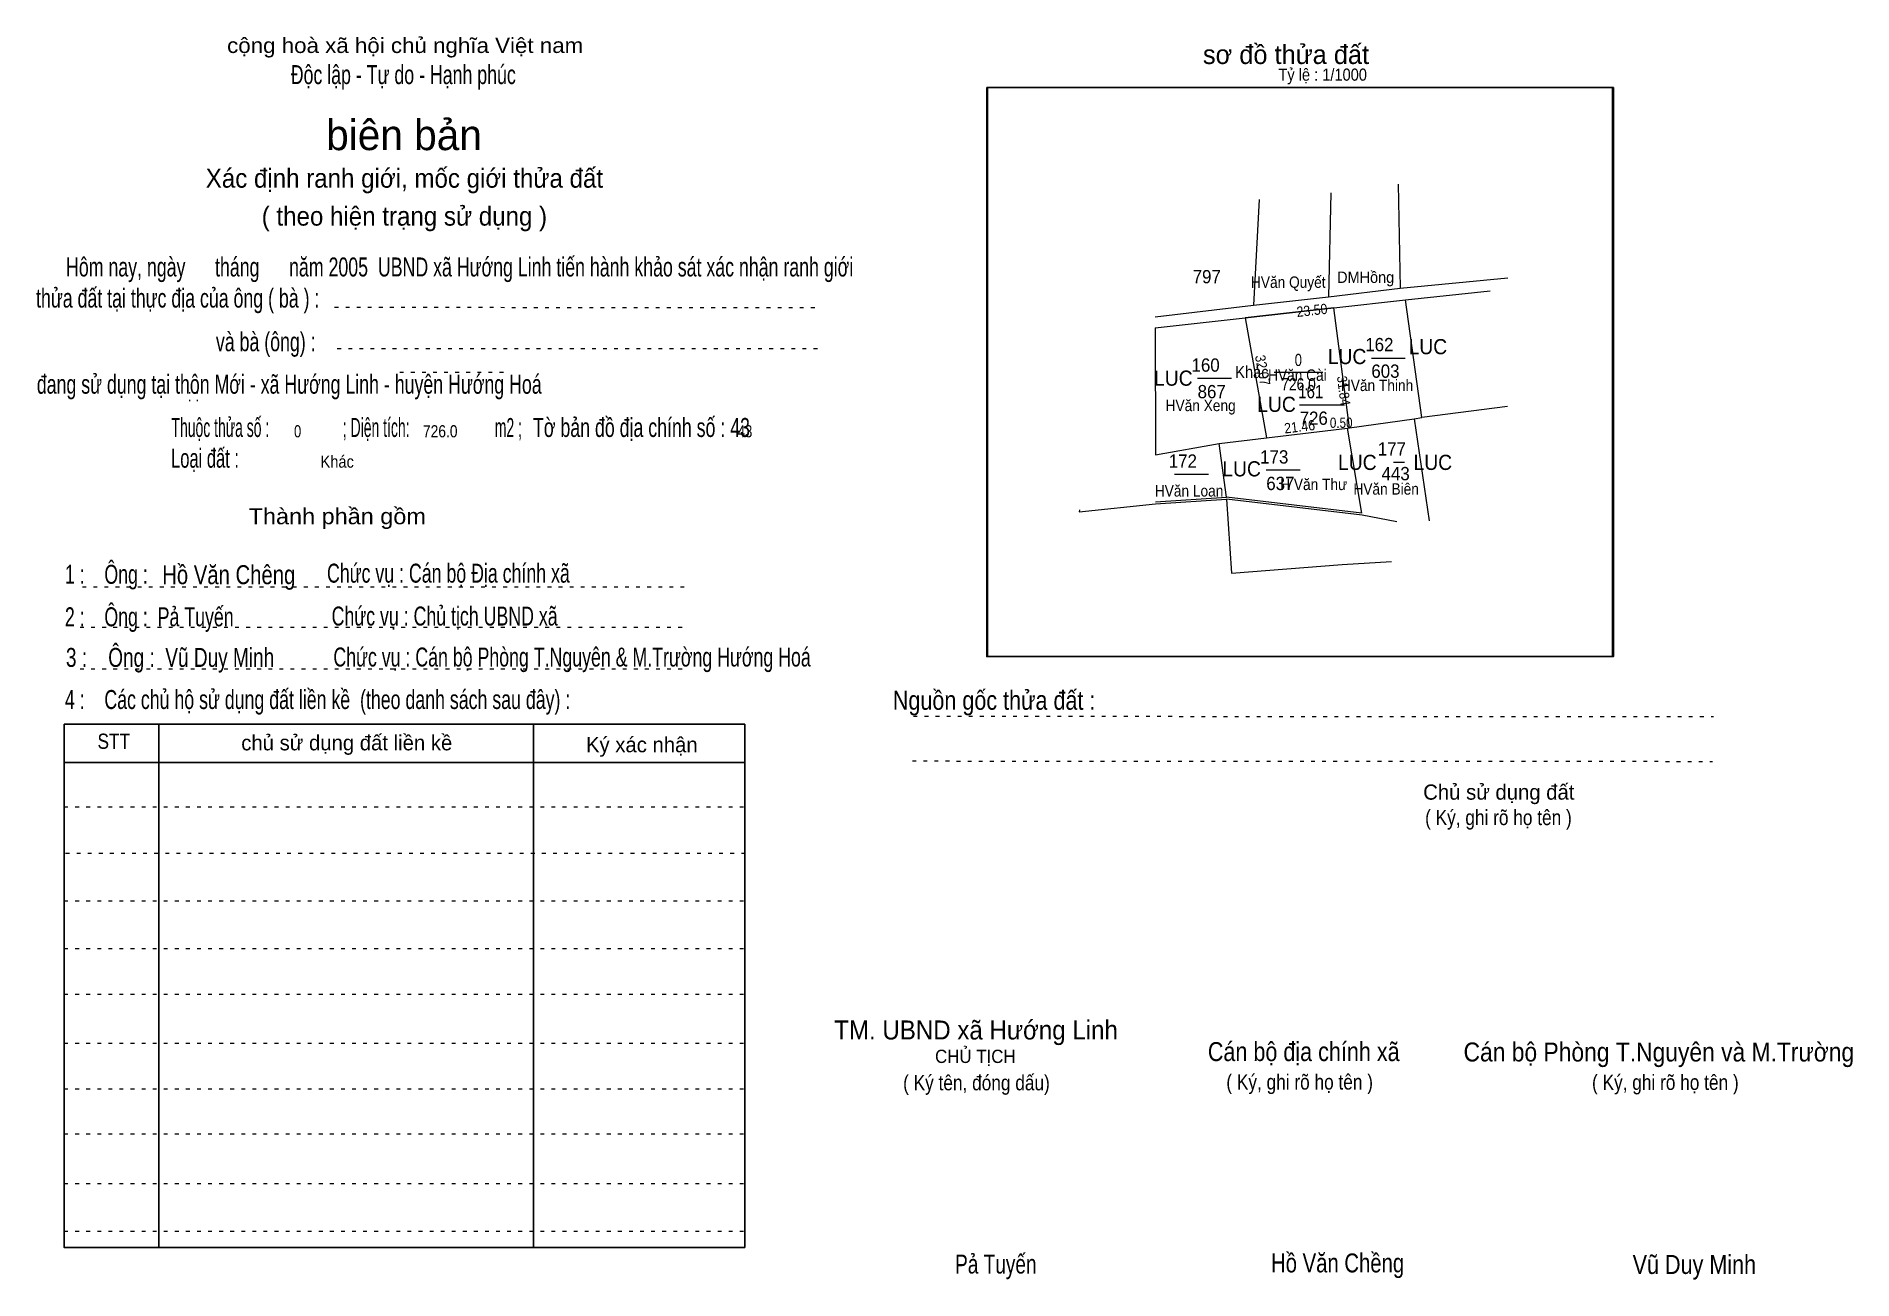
# Model space of a CAD drawing. Header units: centimetres. Extents: x -1.5 to 46.4, y -3.9 to 28.9.
import ezdxf
from ezdxf.enums import TextEntityAlignment as Align

# ---------------------------------------------------------------- set-up
doc = ezdxf.new("R2010")
doc.units = ezdxf.units.CM
doc.header["$LTSCALE"] = 0.16
doc.linetypes.add('DOTTED', pattern=[1.5, 0.3, -1.2])
for name, color, linetype, lineweight in [('15', 7, 'Continuous', 13), ('2', 7, 'Continuous', 25), ('22', 7, 'Continuous', 13), ('33', 7, 'Continuous', 13), ('5', 7, 'DOTTED', 13)]:
    doc.layers.add(name, color=color, linetype=linetype, lineweight=lineweight)
doc.layers.add('34', color=7, linetype='Continuous')
doc.layers.add('51', color=7, linetype='Continuous')

msp = doc.modelspace()

# ---------------------------------------------------------------- linework, layer by layer
at = {"layer": '15'}
for p, q in [((33.7, 20.39), (34.59, 20.39)), ((29.12, 19.86), (30.01, 19.86)), ((31.81, 19.16), (32.99, 19.16)), ((28.51, 17.33), (29.41, 17.33)), ((30.93, 17.44), (31.82, 17.44)), ((34.28, 17.65), (34.57, 17.65))]:
    msp.add_line(p, q, dxfattribs=at)
at = {"layer": '2'}
msp.add_lwpolyline([(23.56, 27.52), (40.06, 27.52), (40.06, 12.52), (23.56, 12.52)], close=True, dxfattribs=at)
at = {"layer": '22'}
for p, q in [((34.41, 24.97), (34.46, 22.23)), ((30.74, 24.57), (30.59, 21.78)), ((32.63, 24.74), (32.57, 22)), ((30.37, 21.45), (32.71, 21.71)), ((33.12, 18.55), (32.71, 21.71)), ((28, 21.19), (30.37, 21.45)), ((28, 21.19), (28.01, 17.84)), ((30.37, 21.45), (30.94, 18.29)), ((34.83, 18.79), (35.03, 18.82)), ((30.94, 18.29), (33.07, 18.54)), ((33.45, 16.3), (29.88, 16.72))]:
    msp.add_line(p, q, dxfattribs=at)
for points in [[(28, 21.48), (30.59, 21.78), (32.57, 22), (34.46, 22.23), (37.3, 22.5)], [(32.71, 21.71), (34.6, 21.92), (36.83, 22.16)], [(37.29, 19.11), (35.03, 18.82), (34.6, 21.92)], [(33.45, 16.3), (33.07, 18.54), (33.12, 18.55), (34.83, 18.79), (35.22, 16.1)], [(28.01, 17.84), (29.69, 18.14), (30.94, 18.29)], [(28.01, 16.6), (29.88, 16.72), (29.69, 18.14)], [(26.01, 16.39), (26, 16.34), (28.01, 16.55), (29.88, 16.67)], [(29.88, 16.67), (30.01, 14.72), (32.93, 14.95), (34.23, 15.03)], [(34.37, 16.07), (33.46, 16.25), (29.88, 16.67)]]:
    msp.add_lwpolyline(points, dxfattribs=at)
msp.add_lwpolyline([(33.12, 18.55), (32.71, 21.71), (30.37, 21.45), (30.94, 18.29), (33.07, 18.54)], close=True, dxfattribs=at)
at = {"layer": '33'}
msp.add_line((31.14, 20.02), (32.42, 20.02), dxfattribs=at)
at = {"layer": '5'}
for p, q in [((6.37, 21.73), (19.21, 21.72)), ((6.44, 20.64), (19.25, 20.64)), ((8.09, 20.02), (10.86, 20.02)), ((-0.28, 14.36), (15.72, 14.36)), ((-0.34, 13.3), (15.66, 13.3)), ((-0.34, 12.2), (15.66, 12.2)), ((21.63, 10.95), (42.72, 10.94)), ((21.6, 9.77), (42.69, 9.76)), ((-0.76, 8.56), (17.18, 8.56)), ((-0.72, 7.34), (17.22, 7.34)), ((-0.76, 6.08), (17.18, 6.08)), ((-0.76, 4.83), (17.18, 4.83)), ((-0.76, 3.62), (17.18, 3.62)), ((-0.76, 2.33), (17.18, 2.33)), ((-0.76, 1.13), (17.18, 1.13)), ((-0.76, -0.06), (17.18, -0.06)), ((-0.76, -1.37), (17.18, -1.37)), ((-0.76, -2.62), (17.18, -2.62))]:
    msp.add_line(p, q, dxfattribs=at)
at = {"layer": '5', "linetype": 'Continuous', "lineweight": 25}
for p, q in [((1.74, 10.74), (1.74, -3.05)), ((11.61, 10.74), (11.61, -3.05)), ((-0.76, 9.73), (17.18, 9.73))]:
    msp.add_line(p, q, dxfattribs=at)
for points in [[(23.58, 27.52), (40.08, 27.52), (40.08, 12.52), (23.58, 12.52)], [(-0.76, 10.74), (17.18, 10.74), (17.18, -3.05), (-0.76, -3.05)]]:
    msp.add_lwpolyline(points, close=True, dxfattribs=at)

# ---------------------------------------------------------------- texts
at = {"layer": '15'}
for s, width, p in [('797', 0.95, (28.99, 22.36)), ('162', 0.95, (33.54, 20.57)), ('160', 0.95, (28.96, 20.03)), ('603', 0.95, (33.7, 19.87)), ('867', 0.95, (29.12, 19.33)), ('161', 0.85, (31.77, 19.33)), ('726', 0.95, (31.81, 18.63)), ('172', 0.95, (28.36, 17.5)), ('173', 0.95, (30.77, 17.61)), ('177', 0.95, (33.87, 17.82)), ('637', 0.95, (30.93, 16.91)), ('443', 0.95, (33.97, 17.17))]:
    msp.add_text(s, height=0.35, dxfattribs=dict(at, width=width)).set_placement(p)
at = {"layer": '22'}
for s, height, width, p in [('HVăn Quyết', 0.3, 0.9, (31.51, 22.24)), ('DMHồng', 0.3, 0.95, (33.55, 22.37)), ('LUC', 0.4, 0.95, (33.06, 20.23)), ('LUC', 0.4, 0.95, (35.19, 20.49)), ('HVăn Cài', 0.3, 0.9, (31.75, 19.79)), ('LUC', 0.4, 0.95, (28.48, 19.66)), ('HVăn Thinh', 0.3, 0.9, (33.85, 19.52)), ('HVăn Xeng', 0.3, 0.9, (29.2, 18.99)), ('LUC', 0.4, 0.95, (31.2, 18.97)), ('LUC', 0.4, 0.95, (33.33, 17.44)), ('LUC', 0.4, 0.95, (35.32, 17.44)), ('LUC', 0.4, 0.95, (30.28, 17.27)), ('HVăn Loan', 0.3, 0.9, (28.895, 16.74)), ('H Văn Thư', 0.3, 0.9, (32.18, 16.91)), ('HVăn Biên', 0.3, 0.9, (34.09, 16.79))]:
    msp.add_text(s, height=height, dxfattribs=dict(at, width=width)).set_placement(p, align=Align.CENTER)
at = {"layer": '33', "width": 0.9}
msp.add_text('Khác', height=0.32, dxfattribs=at).set_placement((30.99, 19.86), align=Align.RIGHT)
at = {"layer": '33'}
for s, width, p in [('0', 0.8, (31.775, 20.18)), ('726.0', 0.85, (31.78, 19.54))]:
    msp.add_text(s, height=0.32, dxfattribs=dict(at, width=width)).set_placement(p, align=Align.CENTER)
at = {"layer": '34'}
for s, width, p in [(': : ', 0.85, (2.5, 19.25)), ('0', 0.8, (5.3, 18.3)), ('726.0', 0.85, (8.7, 18.3)), ('43', 0.8, (17, 18.3)), ('Khác', 0.9, (6, 17.5))]:
    msp.add_text(s, height=0.32, dxfattribs=dict(at, width=width)).set_placement(p)
at = {"layer": '5'}
for s, height, width, p in [('cộng hoà xã hội chủ nghĩa Việt nam', 0.4, 1.1, (8.23, 28.43)), ('Độc lập - Tự do - Hạnh phúc', 0.5, 0.7, (8.18, 27.61)), ('Xác định ranh giới, mốc giới thửa đất', 0.5, 0.95, (8.21, 24.88)), ('( theo hiện trạng sử dụng )', 0.5, 0.95, (8.21, 23.88)), ('Thành phần gồm', 0.42, 1.1, (6.44, 16.01)), ('Hồ Văn Chêng', 0.5, 0.8, (3.58, 14.43)), ('Chức vụ : Cán bộ Địa chính xã', 0.5, 0.7, (9.37, 14.47)), ('Chức vụ : Chủ tịch UBND xã', 0.5, 0.7, (9.27, 13.34)), ('Chức vụ : Cán bộ Phòng T.Nguyên & M.Trường Hướng Hoá', 0.5, 0.7, (12.63, 12.26)), ('    Nguồn gốc thửa đất :', 0.5, 0.85, (23.44, 11.12)), ('( Ký, ghi rõ họ tên )', 0.4, 0.85, (37.05, 8.08)), ('CHỦ TỊCH', 0.35, 0.95, (23.26, 1.81)), ('( Ký tên, đóng dấu)', 0.4, 0.85, (23.29, 1.09)), ('( Ký, ghi rõ họ tên )', 0.4, 0.85, (31.81, 1.11)), ('( Ký, ghi rõ họ tên )', 0.4, 0.85, (41.45, 1.1)), ('Pả Tuyến', 0.5, 0.75, (23.8, -3.74)), ('Hồ Văn Chềng', 0.5, 0.8, (32.81, -3.71)), ('Vũ Duy Minh', 0.5, 0.85, (42.215, -3.75))]:
    msp.add_text(s, height=height, dxfattribs=dict(at, width=width)).set_placement(p, align=Align.CENTER)
msp.add_text('sơ đồ thửa đất', height=0.5, dxfattribs=at).set_placement((29.26, 28.14))
for s, height, p in [('biên bản', 0.8, (8.2, 25.87)), ('      chủ sử dụng đất liền kề', 0.4, (6.245, 10.05)), ('   Ký xác nhận', 0.4, (14.245, 10)), ('Chủ sử dụng đất', 0.4, (37.06, 8.75))]:
    msp.add_text(s, height=height, dxfattribs=at).set_placement(p, align=Align.CENTER)
for s, height, width, p in [('   Hôm nay, ngày      tháng      năm 2005  UBND xã Hướng Linh tiến hành khảo sát xác nhận ranh giới ', 0.5, 0.7, (-1.1, 22.54)), ('thửa đất tại thực địa của ông ( bà ) :                                       ', 0.5, 0.7, (-1.5, 21.72)), ('                                     và bà (ông) :', 0.5, 0.7, (-1.57, 20.57)), (' đang sử dụng tại thôn Mới - xã Hướng Linh - huyện Hướng Hoá', 0.5, 0.7, (-1.61, 19.45)), ('Thuộc thửa số :                   ; Diện tích:                      m2 ;                                            ', 0.5, 0.55, (2.07, 18.31)), ('Tờ bản đồ địa chính số : 43', 0.5, 0.7, (11.6, 18.31)), ('Loại đất :  ', 0.5, 0.65, (2.06, 17.5)), ('    1 :    Ông :                                                        ', 0.5, 0.7, (-1.26, 14.44)), ('    2 :    Ông :  Pả Tuyến', 0.5, 0.7, (-1.26, 13.32)), ('    3 :    Ông :  Vũ Duy Minh', 0.5, 0.75, (-1.27, 12.25)), ('    4 :    Các chủ hộ sử dụng đất liền kề  (theo danh sách sau đây) :', 0.5, 0.7, (-1.26, 11.14)), ('STT', 0.4, 0.85, (0.12, 10.09)), ('TM. UBND xã Hướng Linh', 0.5, 0.95, (19.54, 2.43)), ('Cán bộ địa chính xã  ', 0.5, 0.85, (29.39, 1.86)), ('Cán bộ Phòng T.Nguyên và M.Trường', 0.5, 0.9, (36.13, 1.85))]:
    msp.add_text(s, height=height, dxfattribs=dict(at, width=width)).set_placement(p)
at = {"layer": '51', "width": 0.9}
msp.add_text('Tỷ lệ : 1/1000', height=0.32, dxfattribs=at).set_placement((31.25, 27.7))
for s, height, rotation, p in [('23.50', 0.27, 6.278, (32.15, 21.515)), ('32.07', 0.27, 280.238, (30.703, 20.044)), ('31.84', 0.26, 277.507, (32.842, 19.512)), ('21.46', 0.27, 6.661, (31.824, 18.447))]:
    msp.add_text(s, height=height, rotation=rotation, dxfattribs=at).set_placement(p, align=Align.CENTER)
at = {"layer": '51', "width": 0.85}
msp.add_text('0.50', height=0.27, dxfattribs=at).set_placement((32.905, 18.55), align=Align.CENTER)

doc.saveas('drawing.dxf')
